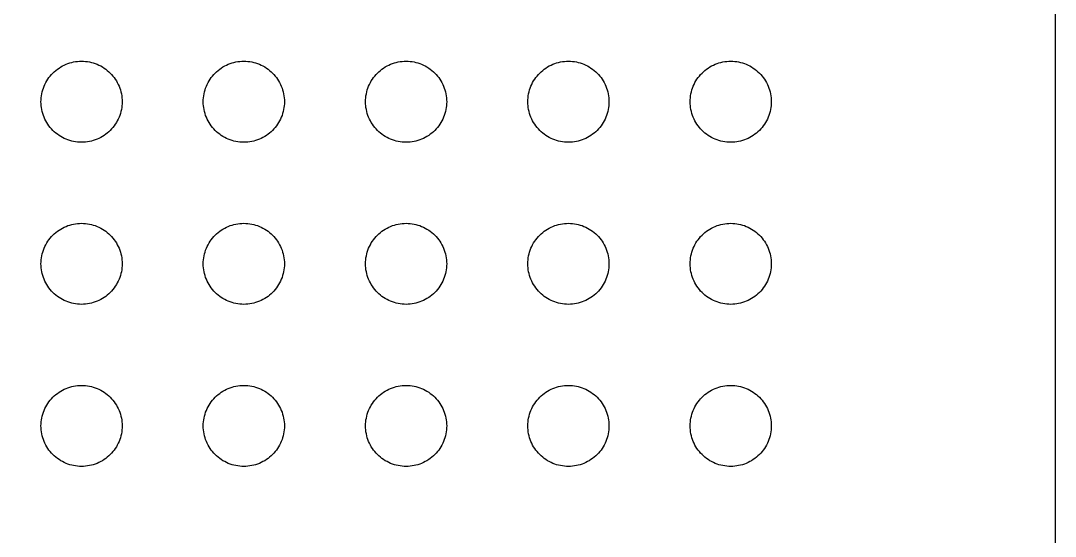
# Model space of a CAD drawing. Header units: millimetres. Extents: x 0 to 98, y 0 to 106.
# Drawn here: x 72.5 to 98, y 39.28 to 52 of the extents above; entities that cross this region are included whole.
import ezdxf

# ---------------------------------------------------------------- set-up
doc = ezdxf.new("R2010")
doc.units = ezdxf.units.MM
doc.layers.add('CUT', color=1, linetype='Continuous')
doc.layers.add('ENGRAVE', color=5, linetype='Continuous')

msp = doc.modelspace()

# ---------------------------------------------------------------- linework, layer by layer
at = {"layer": 'CUT'}
msp.add_lwpolyline([(98, 102), (98, 4), (97.9807, 3.6079), (97.9231, 3.2196), (97.8278, 2.8389), (97.6955, 2.4693), (97.5277, 2.1144), (97.3259, 1.7777), (97.092, 1.4624), (96.8284, 1.1716), (96.5376, 0.908), (96.2223, 0.6741), (95.8856, 0.4723), (95.5307, 0.3045), (95.1611, 0.1722), (94.7804, 0.0769), (94.3921, 0.0193), (94, 0), (94, 0), (4, 0)], dxfattribs=at)
at = {"layer": 'ENGRAVE'}
for points in [[(75, 50), (74.9988, 49.9509), (74.9952, 49.902), (74.9892, 49.8533), (74.9808, 49.8049), (74.97, 49.757), (74.9569, 49.7097), (74.9415, 49.6631), (74.9239, 49.6173), (74.904, 49.5724), (74.8819, 49.5286), (74.8577, 49.4859), (74.8315, 49.4444), (74.8032, 49.4043), (74.773, 49.3656), (74.741, 49.3284), (74.7071, 49.2929), (74.6716, 49.259), (74.6344, 49.227), (74.5957, 49.1968), (74.5556, 49.1685), (74.5141, 49.1423), (74.4714, 49.1181), (74.4276, 49.096), (74.3827, 49.0761), (74.3369, 49.0585), (74.2903, 49.0431), (74.243, 49.03), (74.1951, 49.0192), (74.1467, 49.0108), (74.098, 49.0048), (74.0491, 49.0012), (74, 49), (73.9509, 49.0012), (73.902, 49.0048), (73.8533, 49.0108), (73.8049, 49.0192), (73.757, 49.03), (73.7097, 49.0431), (73.6631, 49.0585), (73.6173, 49.0761), (73.5724, 49.096), (73.5286, 49.1181), (73.4859, 49.1423), (73.4444, 49.1685), (73.4043, 49.1968), (73.3656, 49.227), (73.3284, 49.259), (73.2929, 49.2929), (73.259, 49.3284), (73.227, 49.3656), (73.1968, 49.4043), (73.1685, 49.4444), (73.1423, 49.4859), (73.1181, 49.5286), (73.096, 49.5724), (73.0761, 49.6173), (73.0585, 49.6631), (73.0431, 49.7097), (73.03, 49.757), (73.0192, 49.8049), (73.0108, 49.8533), (73.0048, 49.902), (73.0012, 49.9509), (73, 50), (73.0012, 50.0491), (73.0048, 50.098), (73.0108, 50.1467), (73.0192, 50.1951), (73.03, 50.243), (73.0431, 50.2903), (73.0585, 50.3369), (73.0761, 50.3827), (73.096, 50.4276), (73.1181, 50.4714), (73.1423, 50.5141), (73.1685, 50.5556), (73.1968, 50.5957), (73.227, 50.6344), (73.259, 50.6716), (73.2929, 50.7071), (73.3284, 50.741), (73.3656, 50.773), (73.4043, 50.8032), (73.4444, 50.8315), (73.4859, 50.8577), (73.5286, 50.8819), (73.5724, 50.904), (73.6173, 50.9239), (73.6631, 50.9415), (73.7097, 50.9569), (73.757, 50.97), (73.8049, 50.9808), (73.8533, 50.9892), (73.902, 50.9952), (73.9509, 50.9988), (74, 51), (74.0491, 50.9988), (74.098, 50.9952), (74.1467, 50.9892), (74.1951, 50.9808), (74.243, 50.97), (74.2903, 50.9569), (74.3369, 50.9415), (74.3827, 50.9239), (74.4276, 50.904), (74.4714, 50.8819), (74.5141, 50.8577), (74.5556, 50.8315), (74.5957, 50.8032), (74.6344, 50.773), (74.6716, 50.741), (74.7071, 50.7071), (74.741, 50.6716), (74.773, 50.6344), (74.8032, 50.5957), (74.8315, 50.5556), (74.8577, 50.5141), (74.8819, 50.4714), (74.904, 50.4276), (74.9239, 50.3827), (74.9415, 50.3369), (74.9569, 50.2903), (74.97, 50.243), (74.9808, 50.1951), (74.9892, 50.1467), (74.9952, 50.098), (74.9988, 50.0491), (75, 50)], [(79, 50), (78.9988, 49.9509), (78.9952, 49.902), (78.9892, 49.8533), (78.9808, 49.8049), (78.97, 49.757), (78.9569, 49.7097), (78.9415, 49.6631), (78.9239, 49.6173), (78.904, 49.5724), (78.8819, 49.5286), (78.8577, 49.4859), (78.8315, 49.4444), (78.8032, 49.4043), (78.773, 49.3656), (78.741, 49.3284), (78.7071, 49.2929), (78.6716, 49.259), (78.6344, 49.227), (78.5957, 49.1968), (78.5556, 49.1685), (78.5141, 49.1423), (78.4714, 49.1181), (78.4276, 49.096), (78.3827, 49.0761), (78.3369, 49.0585), (78.2903, 49.0431), (78.243, 49.03), (78.1951, 49.0192), (78.1467, 49.0108), (78.098, 49.0048), (78.0491, 49.0012), (78, 49), (77.9509, 49.0012), (77.902, 49.0048), (77.8533, 49.0108), (77.8049, 49.0192), (77.757, 49.03), (77.7097, 49.0431), (77.6631, 49.0585), (77.6173, 49.0761), (77.5724, 49.096), (77.5286, 49.1181), (77.4859, 49.1423), (77.4444, 49.1685), (77.4043, 49.1968), (77.3656, 49.227), (77.3284, 49.259), (77.2929, 49.2929), (77.259, 49.3284), (77.227, 49.3656), (77.1968, 49.4043), (77.1685, 49.4444), (77.1423, 49.4859), (77.1181, 49.5286), (77.096, 49.5724), (77.0761, 49.6173), (77.0585, 49.6631), (77.0431, 49.7097), (77.03, 49.757), (77.0192, 49.8049), (77.0108, 49.8533), (77.0048, 49.902), (77.0012, 49.9509), (77, 50), (77.0012, 50.0491), (77.0048, 50.098), (77.0108, 50.1467), (77.0192, 50.1951), (77.03, 50.243), (77.0431, 50.2903), (77.0585, 50.3369), (77.0761, 50.3827), (77.096, 50.4276), (77.1181, 50.4714), (77.1423, 50.5141), (77.1685, 50.5556), (77.1968, 50.5957), (77.227, 50.6344), (77.259, 50.6716), (77.2929, 50.7071), (77.3284, 50.741), (77.3656, 50.773), (77.4043, 50.8032), (77.4444, 50.8315), (77.4859, 50.8577), (77.5286, 50.8819), (77.5724, 50.904), (77.6173, 50.9239), (77.6631, 50.9415), (77.7097, 50.9569), (77.757, 50.97), (77.8049, 50.9808), (77.8533, 50.9892), (77.902, 50.9952), (77.9509, 50.9988), (78, 51), (78.0491, 50.9988), (78.098, 50.9952), (78.1467, 50.9892), (78.1951, 50.9808), (78.243, 50.97), (78.2903, 50.9569), (78.3369, 50.9415), (78.3827, 50.9239), (78.4276, 50.904), (78.4714, 50.8819), (78.5141, 50.8577), (78.5556, 50.8315), (78.5957, 50.8032), (78.6344, 50.773), (78.6716, 50.741), (78.7071, 50.7071), (78.741, 50.6716), (78.773, 50.6344), (78.8032, 50.5957), (78.8315, 50.5556), (78.8577, 50.5141), (78.8819, 50.4714), (78.904, 50.4276), (78.9239, 50.3827), (78.9415, 50.3369), (78.9569, 50.2903), (78.97, 50.243), (78.9808, 50.1951), (78.9892, 50.1467), (78.9952, 50.098), (78.9988, 50.0491), (79, 50)], [(83, 50), (82.9988, 49.9509), (82.9952, 49.902), (82.9892, 49.8533), (82.9808, 49.8049), (82.97, 49.757), (82.9569, 49.7097), (82.9415, 49.6631), (82.9239, 49.6173), (82.904, 49.5724), (82.8819, 49.5286), (82.8577, 49.4859), (82.8315, 49.4444), (82.8032, 49.4043), (82.773, 49.3656), (82.741, 49.3284), (82.7071, 49.2929), (82.6716, 49.259), (82.6344, 49.227), (82.5957, 49.1968), (82.5556, 49.1685), (82.5141, 49.1423), (82.4714, 49.1181), (82.4276, 49.096), (82.3827, 49.0761), (82.3369, 49.0585), (82.2903, 49.0431), (82.243, 49.03), (82.1951, 49.0192), (82.1467, 49.0108), (82.098, 49.0048), (82.0491, 49.0012), (82, 49), (81.9509, 49.0012), (81.902, 49.0048), (81.8533, 49.0108), (81.8049, 49.0192), (81.757, 49.03), (81.7097, 49.0431), (81.6631, 49.0585), (81.6173, 49.0761), (81.5724, 49.096), (81.5286, 49.1181), (81.4859, 49.1423), (81.4444, 49.1685), (81.4043, 49.1968), (81.3656, 49.227), (81.3284, 49.259), (81.2929, 49.2929), (81.259, 49.3284), (81.227, 49.3656), (81.1968, 49.4043), (81.1685, 49.4444), (81.1423, 49.4859), (81.1181, 49.5286), (81.096, 49.5724), (81.0761, 49.6173), (81.0585, 49.6631), (81.0431, 49.7097), (81.03, 49.757), (81.0192, 49.8049), (81.0108, 49.8533), (81.0048, 49.902), (81.0012, 49.9509), (81, 50), (81.0012, 50.0491), (81.0048, 50.098), (81.0108, 50.1467), (81.0192, 50.1951), (81.03, 50.243), (81.0431, 50.2903), (81.0585, 50.3369), (81.0761, 50.3827), (81.096, 50.4276), (81.1181, 50.4714), (81.1423, 50.5141), (81.1685, 50.5556), (81.1968, 50.5957), (81.227, 50.6344), (81.259, 50.6716), (81.2929, 50.7071), (81.3284, 50.741), (81.3656, 50.773), (81.4043, 50.8032), (81.4444, 50.8315), (81.4859, 50.8577), (81.5286, 50.8819), (81.5724, 50.904), (81.6173, 50.9239), (81.6631, 50.9415), (81.7097, 50.9569), (81.757, 50.97), (81.8049, 50.9808), (81.8533, 50.9892), (81.902, 50.9952), (81.9509, 50.9988), (82, 51), (82.0491, 50.9988), (82.098, 50.9952), (82.1467, 50.9892), (82.1951, 50.9808), (82.243, 50.97), (82.2903, 50.9569), (82.3369, 50.9415), (82.3827, 50.9239), (82.4276, 50.904), (82.4714, 50.8819), (82.5141, 50.8577), (82.5556, 50.8315), (82.5957, 50.8032), (82.6344, 50.773), (82.6716, 50.741), (82.7071, 50.7071), (82.741, 50.6716), (82.773, 50.6344), (82.8032, 50.5957), (82.8315, 50.5556), (82.8577, 50.5141), (82.8819, 50.4714), (82.904, 50.4276), (82.9239, 50.3827), (82.9415, 50.3369), (82.9569, 50.2903), (82.97, 50.243), (82.9808, 50.1951), (82.9892, 50.1467), (82.9952, 50.098), (82.9988, 50.0491), (83, 50)], [(87, 50), (86.9988, 49.9509), (86.9952, 49.902), (86.9892, 49.8533), (86.9808, 49.8049), (86.97, 49.757), (86.9569, 49.7097), (86.9415, 49.6631), (86.9239, 49.6173), (86.904, 49.5724), (86.8819, 49.5286), (86.8577, 49.4859), (86.8315, 49.4444), (86.8032, 49.4043), (86.773, 49.3656), (86.741, 49.3284), (86.7071, 49.2929), (86.6716, 49.259), (86.6344, 49.227), (86.5957, 49.1968), (86.5556, 49.1685), (86.5141, 49.1423), (86.4714, 49.1181), (86.4276, 49.096), (86.3827, 49.0761), (86.3369, 49.0585), (86.2903, 49.0431), (86.243, 49.03), (86.1951, 49.0192), (86.1467, 49.0108), (86.098, 49.0048), (86.0491, 49.0012), (86, 49), (85.9509, 49.0012), (85.902, 49.0048), (85.8533, 49.0108), (85.8049, 49.0192), (85.757, 49.03), (85.7097, 49.0431), (85.6631, 49.0585), (85.6173, 49.0761), (85.5724, 49.096), (85.5286, 49.1181), (85.4859, 49.1423), (85.4444, 49.1685), (85.4043, 49.1968), (85.3656, 49.227), (85.3284, 49.259), (85.2929, 49.2929), (85.259, 49.3284), (85.227, 49.3656), (85.1968, 49.4043), (85.1685, 49.4444), (85.1423, 49.4859), (85.1181, 49.5286), (85.096, 49.5724), (85.0761, 49.6173), (85.0585, 49.6631), (85.0431, 49.7097), (85.03, 49.757), (85.0192, 49.8049), (85.0108, 49.8533), (85.0048, 49.902), (85.0012, 49.9509), (85, 50), (85.0012, 50.0491), (85.0048, 50.098), (85.0108, 50.1467), (85.0192, 50.1951), (85.03, 50.243), (85.0431, 50.2903), (85.0585, 50.3369), (85.0761, 50.3827), (85.096, 50.4276), (85.1181, 50.4714), (85.1423, 50.5141), (85.1685, 50.5556), (85.1968, 50.5957), (85.227, 50.6344), (85.259, 50.6716), (85.2929, 50.7071), (85.3284, 50.741), (85.3656, 50.773), (85.4043, 50.8032), (85.4444, 50.8315), (85.4859, 50.8577), (85.5286, 50.8819), (85.5724, 50.904), (85.6173, 50.9239), (85.6631, 50.9415), (85.7097, 50.9569), (85.757, 50.97), (85.8049, 50.9808), (85.8533, 50.9892), (85.902, 50.9952), (85.9509, 50.9988), (86, 51), (86.0491, 50.9988), (86.098, 50.9952), (86.1467, 50.9892), (86.1951, 50.9808), (86.243, 50.97), (86.2903, 50.9569), (86.3369, 50.9415), (86.3827, 50.9239), (86.4276, 50.904), (86.4714, 50.8819), (86.5141, 50.8577), (86.5556, 50.8315), (86.5957, 50.8032), (86.6344, 50.773), (86.6716, 50.741), (86.7071, 50.7071), (86.741, 50.6716), (86.773, 50.6344), (86.8032, 50.5957), (86.8315, 50.5556), (86.8577, 50.5141), (86.8819, 50.4714), (86.904, 50.4276), (86.9239, 50.3827), (86.9415, 50.3369), (86.9569, 50.2903), (86.97, 50.243), (86.9808, 50.1951), (86.9892, 50.1467), (86.9952, 50.098), (86.9988, 50.0491), (87, 50)], [(91, 50), (90.9988, 49.9509), (90.9952, 49.902), (90.9892, 49.8533), (90.9808, 49.8049), (90.97, 49.757), (90.9569, 49.7097), (90.9415, 49.6631), (90.9239, 49.6173), (90.904, 49.5724), (90.8819, 49.5286), (90.8577, 49.4859), (90.8315, 49.4444), (90.8032, 49.4043), (90.773, 49.3656), (90.741, 49.3284), (90.7071, 49.2929), (90.6716, 49.259), (90.6344, 49.227), (90.5957, 49.1968), (90.5556, 49.1685), (90.5141, 49.1423), (90.4714, 49.1181), (90.4276, 49.096), (90.3827, 49.0761), (90.3369, 49.0585), (90.2903, 49.0431), (90.243, 49.03), (90.1951, 49.0192), (90.1467, 49.0108), (90.098, 49.0048), (90.0491, 49.0012), (90, 49), (89.9509, 49.0012), (89.902, 49.0048), (89.8533, 49.0108), (89.8049, 49.0192), (89.757, 49.03), (89.7097, 49.0431), (89.6631, 49.0585), (89.6173, 49.0761), (89.5724, 49.096), (89.5286, 49.1181), (89.4859, 49.1423), (89.4444, 49.1685), (89.4043, 49.1968), (89.3656, 49.227), (89.3284, 49.259), (89.2929, 49.2929), (89.259, 49.3284), (89.227, 49.3656), (89.1968, 49.4043), (89.1685, 49.4444), (89.1423, 49.4859), (89.1181, 49.5286), (89.096, 49.5724), (89.0761, 49.6173), (89.0585, 49.6631), (89.0431, 49.7097), (89.03, 49.757), (89.0192, 49.8049), (89.0108, 49.8533), (89.0048, 49.902), (89.0012, 49.9509), (89, 50), (89.0012, 50.0491), (89.0048, 50.098), (89.0108, 50.1467), (89.0192, 50.1951), (89.03, 50.243), (89.0431, 50.2903), (89.0585, 50.3369), (89.0761, 50.3827), (89.096, 50.4276), (89.1181, 50.4714), (89.1423, 50.5141), (89.1685, 50.5556), (89.1968, 50.5957), (89.227, 50.6344), (89.259, 50.6716), (89.2929, 50.7071), (89.3284, 50.741), (89.3656, 50.773), (89.4043, 50.8032), (89.4444, 50.8315), (89.4859, 50.8577), (89.5286, 50.8819), (89.5724, 50.904), (89.6173, 50.9239), (89.6631, 50.9415), (89.7097, 50.9569), (89.757, 50.97), (89.8049, 50.9808), (89.8533, 50.9892), (89.902, 50.9952), (89.9509, 50.9988), (90, 51), (90.0491, 50.9988), (90.098, 50.9952), (90.1467, 50.9892), (90.1951, 50.9808), (90.243, 50.97), (90.2903, 50.9569), (90.3369, 50.9415), (90.3827, 50.9239), (90.4276, 50.904), (90.4714, 50.8819), (90.5141, 50.8577), (90.5556, 50.8315), (90.5957, 50.8032), (90.6344, 50.773), (90.6716, 50.741), (90.7071, 50.7071), (90.741, 50.6716), (90.773, 50.6344), (90.8032, 50.5957), (90.8315, 50.5556), (90.8577, 50.5141), (90.8819, 50.4714), (90.904, 50.4276), (90.9239, 50.3827), (90.9415, 50.3369), (90.9569, 50.2903), (90.97, 50.243), (90.9808, 50.1951), (90.9892, 50.1467), (90.9952, 50.098), (90.9988, 50.0491), (91, 50)], [(75, 46), (74.9988, 45.9509), (74.9952, 45.902), (74.9892, 45.8533), (74.9808, 45.8049), (74.97, 45.757), (74.9569, 45.7097), (74.9415, 45.6631), (74.9239, 45.6173), (74.904, 45.5724), (74.8819, 45.5286), (74.8577, 45.4859), (74.8315, 45.4444), (74.8032, 45.4043), (74.773, 45.3656), (74.741, 45.3284), (74.7071, 45.2929), (74.6716, 45.259), (74.6344, 45.227), (74.5957, 45.1968), (74.5556, 45.1685), (74.5141, 45.1423), (74.4714, 45.1181), (74.4276, 45.096), (74.3827, 45.0761), (74.3369, 45.0585), (74.2903, 45.0431), (74.243, 45.03), (74.1951, 45.0192), (74.1467, 45.0108), (74.098, 45.0048), (74.0491, 45.0012), (74, 45), (73.9509, 45.0012), (73.902, 45.0048), (73.8533, 45.0108), (73.8049, 45.0192), (73.757, 45.03), (73.7097, 45.0431), (73.6631, 45.0585), (73.6173, 45.0761), (73.5724, 45.096), (73.5286, 45.1181), (73.4859, 45.1423), (73.4444, 45.1685), (73.4043, 45.1968), (73.3656, 45.227), (73.3284, 45.259), (73.2929, 45.2929), (73.259, 45.3284), (73.227, 45.3656), (73.1968, 45.4043), (73.1685, 45.4444), (73.1423, 45.4859), (73.1181, 45.5286), (73.096, 45.5724), (73.0761, 45.6173), (73.0585, 45.6631), (73.0431, 45.7097), (73.03, 45.757), (73.0192, 45.8049), (73.0108, 45.8533), (73.0048, 45.902), (73.0012, 45.9509), (73, 46), (73.0012, 46.0491), (73.0048, 46.098), (73.0108, 46.1467), (73.0192, 46.1951), (73.03, 46.243), (73.0431, 46.2903), (73.0585, 46.3369), (73.0761, 46.3827), (73.096, 46.4276), (73.1181, 46.4714), (73.1423, 46.5141), (73.1685, 46.5556), (73.1968, 46.5957), (73.227, 46.6344), (73.259, 46.6716), (73.2929, 46.7071), (73.3284, 46.741), (73.3656, 46.773), (73.4043, 46.8032), (73.4444, 46.8315), (73.4859, 46.8577), (73.5286, 46.8819), (73.5724, 46.904), (73.6173, 46.9239), (73.6631, 46.9415), (73.7097, 46.9569), (73.757, 46.97), (73.8049, 46.9808), (73.8533, 46.9892), (73.902, 46.9952), (73.9509, 46.9988), (74, 47), (74.0491, 46.9988), (74.098, 46.9952), (74.1467, 46.9892), (74.1951, 46.9808), (74.243, 46.97), (74.2903, 46.9569), (74.3369, 46.9415), (74.3827, 46.9239), (74.4276, 46.904), (74.4714, 46.8819), (74.5141, 46.8577), (74.5556, 46.8315), (74.5957, 46.8032), (74.6344, 46.773), (74.6716, 46.741), (74.7071, 46.7071), (74.741, 46.6716), (74.773, 46.6344), (74.8032, 46.5957), (74.8315, 46.5556), (74.8577, 46.5141), (74.8819, 46.4714), (74.904, 46.4276), (74.9239, 46.3827), (74.9415, 46.3369), (74.9569, 46.2903), (74.97, 46.243), (74.9808, 46.1951), (74.9892, 46.1467), (74.9952, 46.098), (74.9988, 46.0491), (75, 46)], [(79, 46), (78.9988, 45.9509), (78.9952, 45.902), (78.9892, 45.8533), (78.9808, 45.8049), (78.97, 45.757), (78.9569, 45.7097), (78.9415, 45.6631), (78.9239, 45.6173), (78.904, 45.5724), (78.8819, 45.5286), (78.8577, 45.4859), (78.8315, 45.4444), (78.8032, 45.4043), (78.773, 45.3656), (78.741, 45.3284), (78.7071, 45.2929), (78.6716, 45.259), (78.6344, 45.227), (78.5957, 45.1968), (78.5556, 45.1685), (78.5141, 45.1423), (78.4714, 45.1181), (78.4276, 45.096), (78.3827, 45.0761), (78.3369, 45.0585), (78.2903, 45.0431), (78.243, 45.03), (78.1951, 45.0192), (78.1467, 45.0108), (78.098, 45.0048), (78.0491, 45.0012), (78, 45), (77.9509, 45.0012), (77.902, 45.0048), (77.8533, 45.0108), (77.8049, 45.0192), (77.757, 45.03), (77.7097, 45.0431), (77.6631, 45.0585), (77.6173, 45.0761), (77.5724, 45.096), (77.5286, 45.1181), (77.4859, 45.1423), (77.4444, 45.1685), (77.4043, 45.1968), (77.3656, 45.227), (77.3284, 45.259), (77.2929, 45.2929), (77.259, 45.3284), (77.227, 45.3656), (77.1968, 45.4043), (77.1685, 45.4444), (77.1423, 45.4859), (77.1181, 45.5286), (77.096, 45.5724), (77.0761, 45.6173), (77.0585, 45.6631), (77.0431, 45.7097), (77.03, 45.757), (77.0192, 45.8049), (77.0108, 45.8533), (77.0048, 45.902), (77.0012, 45.9509), (77, 46), (77.0012, 46.0491), (77.0048, 46.098), (77.0108, 46.1467), (77.0192, 46.1951), (77.03, 46.243), (77.0431, 46.2903), (77.0585, 46.3369), (77.0761, 46.3827), (77.096, 46.4276), (77.1181, 46.4714), (77.1423, 46.5141), (77.1685, 46.5556), (77.1968, 46.5957), (77.227, 46.6344), (77.259, 46.6716), (77.2929, 46.7071), (77.3284, 46.741), (77.3656, 46.773), (77.4043, 46.8032), (77.4444, 46.8315), (77.4859, 46.8577), (77.5286, 46.8819), (77.5724, 46.904), (77.6173, 46.9239), (77.6631, 46.9415), (77.7097, 46.9569), (77.757, 46.97), (77.8049, 46.9808), (77.8533, 46.9892), (77.902, 46.9952), (77.9509, 46.9988), (78, 47), (78.0491, 46.9988), (78.098, 46.9952), (78.1467, 46.9892), (78.1951, 46.9808), (78.243, 46.97), (78.2903, 46.9569), (78.3369, 46.9415), (78.3827, 46.9239), (78.4276, 46.904), (78.4714, 46.8819), (78.5141, 46.8577), (78.5556, 46.8315), (78.5957, 46.8032), (78.6344, 46.773), (78.6716, 46.741), (78.7071, 46.7071), (78.741, 46.6716), (78.773, 46.6344), (78.8032, 46.5957), (78.8315, 46.5556), (78.8577, 46.5141), (78.8819, 46.4714), (78.904, 46.4276), (78.9239, 46.3827), (78.9415, 46.3369), (78.9569, 46.2903), (78.97, 46.243), (78.9808, 46.1951), (78.9892, 46.1467), (78.9952, 46.098), (78.9988, 46.0491), (79, 46)], [(83, 46), (82.9988, 45.9509), (82.9952, 45.902), (82.9892, 45.8533), (82.9808, 45.8049), (82.97, 45.757), (82.9569, 45.7097), (82.9415, 45.6631), (82.9239, 45.6173), (82.904, 45.5724), (82.8819, 45.5286), (82.8577, 45.4859), (82.8315, 45.4444), (82.8032, 45.4043), (82.773, 45.3656), (82.741, 45.3284), (82.7071, 45.2929), (82.6716, 45.259), (82.6344, 45.227), (82.5957, 45.1968), (82.5556, 45.1685), (82.5141, 45.1423), (82.4714, 45.1181), (82.4276, 45.096), (82.3827, 45.0761), (82.3369, 45.0585), (82.2903, 45.0431), (82.243, 45.03), (82.1951, 45.0192), (82.1467, 45.0108), (82.098, 45.0048), (82.0491, 45.0012), (82, 45), (81.9509, 45.0012), (81.902, 45.0048), (81.8533, 45.0108), (81.8049, 45.0192), (81.757, 45.03), (81.7097, 45.0431), (81.6631, 45.0585), (81.6173, 45.0761), (81.5724, 45.096), (81.5286, 45.1181), (81.4859, 45.1423), (81.4444, 45.1685), (81.4043, 45.1968), (81.3656, 45.227), (81.3284, 45.259), (81.2929, 45.2929), (81.259, 45.3284), (81.227, 45.3656), (81.1968, 45.4043), (81.1685, 45.4444), (81.1423, 45.4859), (81.1181, 45.5286), (81.096, 45.5724), (81.0761, 45.6173), (81.0585, 45.6631), (81.0431, 45.7097), (81.03, 45.757), (81.0192, 45.8049), (81.0108, 45.8533), (81.0048, 45.902), (81.0012, 45.9509), (81, 46), (81.0012, 46.0491), (81.0048, 46.098), (81.0108, 46.1467), (81.0192, 46.1951), (81.03, 46.243), (81.0431, 46.2903), (81.0585, 46.3369), (81.0761, 46.3827), (81.096, 46.4276), (81.1181, 46.4714), (81.1423, 46.5141), (81.1685, 46.5556), (81.1968, 46.5957), (81.227, 46.6344), (81.259, 46.6716), (81.2929, 46.7071), (81.3284, 46.741), (81.3656, 46.773), (81.4043, 46.8032), (81.4444, 46.8315), (81.4859, 46.8577), (81.5286, 46.8819), (81.5724, 46.904), (81.6173, 46.9239), (81.6631, 46.9415), (81.7097, 46.9569), (81.757, 46.97), (81.8049, 46.9808), (81.8533, 46.9892), (81.902, 46.9952), (81.9509, 46.9988), (82, 47), (82.0491, 46.9988), (82.098, 46.9952), (82.1467, 46.9892), (82.1951, 46.9808), (82.243, 46.97), (82.2903, 46.9569), (82.3369, 46.9415), (82.3827, 46.9239), (82.4276, 46.904), (82.4714, 46.8819), (82.5141, 46.8577), (82.5556, 46.8315), (82.5957, 46.8032), (82.6344, 46.773), (82.6716, 46.741), (82.7071, 46.7071), (82.741, 46.6716), (82.773, 46.6344), (82.8032, 46.5957), (82.8315, 46.5556), (82.8577, 46.5141), (82.8819, 46.4714), (82.904, 46.4276), (82.9239, 46.3827), (82.9415, 46.3369), (82.9569, 46.2903), (82.97, 46.243), (82.9808, 46.1951), (82.9892, 46.1467), (82.9952, 46.098), (82.9988, 46.0491), (83, 46)], [(87, 46), (86.9988, 45.9509), (86.9952, 45.902), (86.9892, 45.8533), (86.9808, 45.8049), (86.97, 45.757), (86.9569, 45.7097), (86.9415, 45.6631), (86.9239, 45.6173), (86.904, 45.5724), (86.8819, 45.5286), (86.8577, 45.4859), (86.8315, 45.4444), (86.8032, 45.4043), (86.773, 45.3656), (86.741, 45.3284), (86.7071, 45.2929), (86.6716, 45.259), (86.6344, 45.227), (86.5957, 45.1968), (86.5556, 45.1685), (86.5141, 45.1423), (86.4714, 45.1181), (86.4276, 45.096), (86.3827, 45.0761), (86.3369, 45.0585), (86.2903, 45.0431), (86.243, 45.03), (86.1951, 45.0192), (86.1467, 45.0108), (86.098, 45.0048), (86.0491, 45.0012), (86, 45), (85.9509, 45.0012), (85.902, 45.0048), (85.8533, 45.0108), (85.8049, 45.0192), (85.757, 45.03), (85.7097, 45.0431), (85.6631, 45.0585), (85.6173, 45.0761), (85.5724, 45.096), (85.5286, 45.1181), (85.4859, 45.1423), (85.4444, 45.1685), (85.4043, 45.1968), (85.3656, 45.227), (85.3284, 45.259), (85.2929, 45.2929), (85.259, 45.3284), (85.227, 45.3656), (85.1968, 45.4043), (85.1685, 45.4444), (85.1423, 45.4859), (85.1181, 45.5286), (85.096, 45.5724), (85.0761, 45.6173), (85.0585, 45.6631), (85.0431, 45.7097), (85.03, 45.757), (85.0192, 45.8049), (85.0108, 45.8533), (85.0048, 45.902), (85.0012, 45.9509), (85, 46), (85.0012, 46.0491), (85.0048, 46.098), (85.0108, 46.1467), (85.0192, 46.1951), (85.03, 46.243), (85.0431, 46.2903), (85.0585, 46.3369), (85.0761, 46.3827), (85.096, 46.4276), (85.1181, 46.4714), (85.1423, 46.5141), (85.1685, 46.5556), (85.1968, 46.5957), (85.227, 46.6344), (85.259, 46.6716), (85.2929, 46.7071), (85.3284, 46.741), (85.3656, 46.773), (85.4043, 46.8032), (85.4444, 46.8315), (85.4859, 46.8577), (85.5286, 46.8819), (85.5724, 46.904), (85.6173, 46.9239), (85.6631, 46.9415), (85.7097, 46.9569), (85.757, 46.97), (85.8049, 46.9808), (85.8533, 46.9892), (85.902, 46.9952), (85.9509, 46.9988), (86, 47), (86.0491, 46.9988), (86.098, 46.9952), (86.1467, 46.9892), (86.1951, 46.9808), (86.243, 46.97), (86.2903, 46.9569), (86.3369, 46.9415), (86.3827, 46.9239), (86.4276, 46.904), (86.4714, 46.8819), (86.5141, 46.8577), (86.5556, 46.8315), (86.5957, 46.8032), (86.6344, 46.773), (86.6716, 46.741), (86.7071, 46.7071), (86.741, 46.6716), (86.773, 46.6344), (86.8032, 46.5957), (86.8315, 46.5556), (86.8577, 46.5141), (86.8819, 46.4714), (86.904, 46.4276), (86.9239, 46.3827), (86.9415, 46.3369), (86.9569, 46.2903), (86.97, 46.243), (86.9808, 46.1951), (86.9892, 46.1467), (86.9952, 46.098), (86.9988, 46.0491), (87, 46)], [(91, 46), (90.9988, 45.9509), (90.9952, 45.902), (90.9892, 45.8533), (90.9808, 45.8049), (90.97, 45.757), (90.9569, 45.7097), (90.9415, 45.6631), (90.9239, 45.6173), (90.904, 45.5724), (90.8819, 45.5286), (90.8577, 45.4859), (90.8315, 45.4444), (90.8032, 45.4043), (90.773, 45.3656), (90.741, 45.3284), (90.7071, 45.2929), (90.6716, 45.259), (90.6344, 45.227), (90.5957, 45.1968), (90.5556, 45.1685), (90.5141, 45.1423), (90.4714, 45.1181), (90.4276, 45.096), (90.3827, 45.0761), (90.3369, 45.0585), (90.2903, 45.0431), (90.243, 45.03), (90.1951, 45.0192), (90.1467, 45.0108), (90.098, 45.0048), (90.0491, 45.0012), (90, 45), (89.9509, 45.0012), (89.902, 45.0048), (89.8533, 45.0108), (89.8049, 45.0192), (89.757, 45.03), (89.7097, 45.0431), (89.6631, 45.0585), (89.6173, 45.0761), (89.5724, 45.096), (89.5286, 45.1181), (89.4859, 45.1423), (89.4444, 45.1685), (89.4043, 45.1968), (89.3656, 45.227), (89.3284, 45.259), (89.2929, 45.2929), (89.259, 45.3284), (89.227, 45.3656), (89.1968, 45.4043), (89.1685, 45.4444), (89.1423, 45.4859), (89.1181, 45.5286), (89.096, 45.5724), (89.0761, 45.6173), (89.0585, 45.6631), (89.0431, 45.7097), (89.03, 45.757), (89.0192, 45.8049), (89.0108, 45.8533), (89.0048, 45.902), (89.0012, 45.9509), (89, 46), (89.0012, 46.0491), (89.0048, 46.098), (89.0108, 46.1467), (89.0192, 46.1951), (89.03, 46.243), (89.0431, 46.2903), (89.0585, 46.3369), (89.0761, 46.3827), (89.096, 46.4276), (89.1181, 46.4714), (89.1423, 46.5141), (89.1685, 46.5556), (89.1968, 46.5957), (89.227, 46.6344), (89.259, 46.6716), (89.2929, 46.7071), (89.3284, 46.741), (89.3656, 46.773), (89.4043, 46.8032), (89.4444, 46.8315), (89.4859, 46.8577), (89.5286, 46.8819), (89.5724, 46.904), (89.6173, 46.9239), (89.6631, 46.9415), (89.7097, 46.9569), (89.757, 46.97), (89.8049, 46.9808), (89.8533, 46.9892), (89.902, 46.9952), (89.9509, 46.9988), (90, 47), (90.0491, 46.9988), (90.098, 46.9952), (90.1467, 46.9892), (90.1951, 46.9808), (90.243, 46.97), (90.2903, 46.9569), (90.3369, 46.9415), (90.3827, 46.9239), (90.4276, 46.904), (90.4714, 46.8819), (90.5141, 46.8577), (90.5556, 46.8315), (90.5957, 46.8032), (90.6344, 46.773), (90.6716, 46.741), (90.7071, 46.7071), (90.741, 46.6716), (90.773, 46.6344), (90.8032, 46.5957), (90.8315, 46.5556), (90.8577, 46.5141), (90.8819, 46.4714), (90.904, 46.4276), (90.9239, 46.3827), (90.9415, 46.3369), (90.9569, 46.2903), (90.97, 46.243), (90.9808, 46.1951), (90.9892, 46.1467), (90.9952, 46.098), (90.9988, 46.0491), (91, 46)], [(75, 42), (74.9988, 41.9509), (74.9952, 41.902), (74.9892, 41.8533), (74.9808, 41.8049), (74.97, 41.757), (74.9569, 41.7097), (74.9415, 41.6631), (74.9239, 41.6173), (74.904, 41.5724), (74.8819, 41.5286), (74.8577, 41.4859), (74.8315, 41.4444), (74.8032, 41.4043), (74.773, 41.3656), (74.741, 41.3284), (74.7071, 41.2929), (74.6716, 41.259), (74.6344, 41.227), (74.5957, 41.1968), (74.5556, 41.1685), (74.5141, 41.1423), (74.4714, 41.1181), (74.4276, 41.096), (74.3827, 41.0761), (74.3369, 41.0585), (74.2903, 41.0431), (74.243, 41.03), (74.1951, 41.0192), (74.1467, 41.0108), (74.098, 41.0048), (74.0491, 41.0012), (74, 41), (73.9509, 41.0012), (73.902, 41.0048), (73.8533, 41.0108), (73.8049, 41.0192), (73.757, 41.03), (73.7097, 41.0431), (73.6631, 41.0585), (73.6173, 41.0761), (73.5724, 41.096), (73.5286, 41.1181), (73.4859, 41.1423), (73.4444, 41.1685), (73.4043, 41.1968), (73.3656, 41.227), (73.3284, 41.259), (73.2929, 41.2929), (73.259, 41.3284), (73.227, 41.3656), (73.1968, 41.4043), (73.1685, 41.4444), (73.1423, 41.4859), (73.1181, 41.5286), (73.096, 41.5724), (73.0761, 41.6173), (73.0585, 41.6631), (73.0431, 41.7097), (73.03, 41.757), (73.0192, 41.8049), (73.0108, 41.8533), (73.0048, 41.902), (73.0012, 41.9509), (73, 42), (73.0012, 42.0491), (73.0048, 42.098), (73.0108, 42.1467), (73.0192, 42.1951), (73.03, 42.243), (73.0431, 42.2903), (73.0585, 42.3369), (73.0761, 42.3827), (73.096, 42.4276), (73.1181, 42.4714), (73.1423, 42.5141), (73.1685, 42.5556), (73.1968, 42.5957), (73.227, 42.6344), (73.259, 42.6716), (73.2929, 42.7071), (73.3284, 42.741), (73.3656, 42.773), (73.4043, 42.8032), (73.4444, 42.8315), (73.4859, 42.8577), (73.5286, 42.8819), (73.5724, 42.904), (73.6173, 42.9239), (73.6631, 42.9415), (73.7097, 42.9569), (73.757, 42.97), (73.8049, 42.9808), (73.8533, 42.9892), (73.902, 42.9952), (73.9509, 42.9988), (74, 43), (74.0491, 42.9988), (74.098, 42.9952), (74.1467, 42.9892), (74.1951, 42.9808), (74.243, 42.97), (74.2903, 42.9569), (74.3369, 42.9415), (74.3827, 42.9239), (74.4276, 42.904), (74.4714, 42.8819), (74.5141, 42.8577), (74.5556, 42.8315), (74.5957, 42.8032), (74.6344, 42.773), (74.6716, 42.741), (74.7071, 42.7071), (74.741, 42.6716), (74.773, 42.6344), (74.8032, 42.5957), (74.8315, 42.5556), (74.8577, 42.5141), (74.8819, 42.4714), (74.904, 42.4276), (74.9239, 42.3827), (74.9415, 42.3369), (74.9569, 42.2903), (74.97, 42.243), (74.9808, 42.1951), (74.9892, 42.1467), (74.9952, 42.098), (74.9988, 42.0491), (75, 42)], [(79, 42), (78.9988, 41.9509), (78.9952, 41.902), (78.9892, 41.8533), (78.9808, 41.8049), (78.97, 41.757), (78.9569, 41.7097), (78.9415, 41.6631), (78.9239, 41.6173), (78.904, 41.5724), (78.8819, 41.5286), (78.8577, 41.4859), (78.8315, 41.4444), (78.8032, 41.4043), (78.773, 41.3656), (78.741, 41.3284), (78.7071, 41.2929), (78.6716, 41.259), (78.6344, 41.227), (78.5957, 41.1968), (78.5556, 41.1685), (78.5141, 41.1423), (78.4714, 41.1181), (78.4276, 41.096), (78.3827, 41.0761), (78.3369, 41.0585), (78.2903, 41.0431), (78.243, 41.03), (78.1951, 41.0192), (78.1467, 41.0108), (78.098, 41.0048), (78.0491, 41.0012), (78, 41), (77.9509, 41.0012), (77.902, 41.0048), (77.8533, 41.0108), (77.8049, 41.0192), (77.757, 41.03), (77.7097, 41.0431), (77.6631, 41.0585), (77.6173, 41.0761), (77.5724, 41.096), (77.5286, 41.1181), (77.4859, 41.1423), (77.4444, 41.1685), (77.4043, 41.1968), (77.3656, 41.227), (77.3284, 41.259), (77.2929, 41.2929), (77.259, 41.3284), (77.227, 41.3656), (77.1968, 41.4043), (77.1685, 41.4444), (77.1423, 41.4859), (77.1181, 41.5286), (77.096, 41.5724), (77.0761, 41.6173), (77.0585, 41.6631), (77.0431, 41.7097), (77.03, 41.757), (77.0192, 41.8049), (77.0108, 41.8533), (77.0048, 41.902), (77.0012, 41.9509), (77, 42), (77.0012, 42.0491), (77.0048, 42.098), (77.0108, 42.1467), (77.0192, 42.1951), (77.03, 42.243), (77.0431, 42.2903), (77.0585, 42.3369), (77.0761, 42.3827), (77.096, 42.4276), (77.1181, 42.4714), (77.1423, 42.5141), (77.1685, 42.5556), (77.1968, 42.5957), (77.227, 42.6344), (77.259, 42.6716), (77.2929, 42.7071), (77.3284, 42.741), (77.3656, 42.773), (77.4043, 42.8032), (77.4444, 42.8315), (77.4859, 42.8577), (77.5286, 42.8819), (77.5724, 42.904), (77.6173, 42.9239), (77.6631, 42.9415), (77.7097, 42.9569), (77.757, 42.97), (77.8049, 42.9808), (77.8533, 42.9892), (77.902, 42.9952), (77.9509, 42.9988), (78, 43), (78.0491, 42.9988), (78.098, 42.9952), (78.1467, 42.9892), (78.1951, 42.9808), (78.243, 42.97), (78.2903, 42.9569), (78.3369, 42.9415), (78.3827, 42.9239), (78.4276, 42.904), (78.4714, 42.8819), (78.5141, 42.8577), (78.5556, 42.8315), (78.5957, 42.8032), (78.6344, 42.773), (78.6716, 42.741), (78.7071, 42.7071), (78.741, 42.6716), (78.773, 42.6344), (78.8032, 42.5957), (78.8315, 42.5556), (78.8577, 42.5141), (78.8819, 42.4714), (78.904, 42.4276), (78.9239, 42.3827), (78.9415, 42.3369), (78.9569, 42.2903), (78.97, 42.243), (78.9808, 42.1951), (78.9892, 42.1467), (78.9952, 42.098), (78.9988, 42.0491), (79, 42)], [(83, 42), (82.9988, 41.9509), (82.9952, 41.902), (82.9892, 41.8533), (82.9808, 41.8049), (82.97, 41.757), (82.9569, 41.7097), (82.9415, 41.6631), (82.9239, 41.6173), (82.904, 41.5724), (82.8819, 41.5286), (82.8577, 41.4859), (82.8315, 41.4444), (82.8032, 41.4043), (82.773, 41.3656), (82.741, 41.3284), (82.7071, 41.2929), (82.6716, 41.259), (82.6344, 41.227), (82.5957, 41.1968), (82.5556, 41.1685), (82.5141, 41.1423), (82.4714, 41.1181), (82.4276, 41.096), (82.3827, 41.0761), (82.3369, 41.0585), (82.2903, 41.0431), (82.243, 41.03), (82.1951, 41.0192), (82.1467, 41.0108), (82.098, 41.0048), (82.0491, 41.0012), (82, 41), (81.9509, 41.0012), (81.902, 41.0048), (81.8533, 41.0108), (81.8049, 41.0192), (81.757, 41.03), (81.7097, 41.0431), (81.6631, 41.0585), (81.6173, 41.0761), (81.5724, 41.096), (81.5286, 41.1181), (81.4859, 41.1423), (81.4444, 41.1685), (81.4043, 41.1968), (81.3656, 41.227), (81.3284, 41.259), (81.2929, 41.2929), (81.259, 41.3284), (81.227, 41.3656), (81.1968, 41.4043), (81.1685, 41.4444), (81.1423, 41.4859), (81.1181, 41.5286), (81.096, 41.5724), (81.0761, 41.6173), (81.0585, 41.6631), (81.0431, 41.7097), (81.03, 41.757), (81.0192, 41.8049), (81.0108, 41.8533), (81.0048, 41.902), (81.0012, 41.9509), (81, 42), (81.0012, 42.0491), (81.0048, 42.098), (81.0108, 42.1467), (81.0192, 42.1951), (81.03, 42.243), (81.0431, 42.2903), (81.0585, 42.3369), (81.0761, 42.3827), (81.096, 42.4276), (81.1181, 42.4714), (81.1423, 42.5141), (81.1685, 42.5556), (81.1968, 42.5957), (81.227, 42.6344), (81.259, 42.6716), (81.2929, 42.7071), (81.3284, 42.741), (81.3656, 42.773), (81.4043, 42.8032), (81.4444, 42.8315), (81.4859, 42.8577), (81.5286, 42.8819), (81.5724, 42.904), (81.6173, 42.9239), (81.6631, 42.9415), (81.7097, 42.9569), (81.757, 42.97), (81.8049, 42.9808), (81.8533, 42.9892), (81.902, 42.9952), (81.9509, 42.9988), (82, 43), (82.0491, 42.9988), (82.098, 42.9952), (82.1467, 42.9892), (82.1951, 42.9808), (82.243, 42.97), (82.2903, 42.9569), (82.3369, 42.9415), (82.3827, 42.9239), (82.4276, 42.904), (82.4714, 42.8819), (82.5141, 42.8577), (82.5556, 42.8315), (82.5957, 42.8032), (82.6344, 42.773), (82.6716, 42.741), (82.7071, 42.7071), (82.741, 42.6716), (82.773, 42.6344), (82.8032, 42.5957), (82.8315, 42.5556), (82.8577, 42.5141), (82.8819, 42.4714), (82.904, 42.4276), (82.9239, 42.3827), (82.9415, 42.3369), (82.9569, 42.2903), (82.97, 42.243), (82.9808, 42.1951), (82.9892, 42.1467), (82.9952, 42.098), (82.9988, 42.0491), (83, 42)], [(87, 42), (86.9988, 41.9509), (86.9952, 41.902), (86.9892, 41.8533), (86.9808, 41.8049), (86.97, 41.757), (86.9569, 41.7097), (86.9415, 41.6631), (86.9239, 41.6173), (86.904, 41.5724), (86.8819, 41.5286), (86.8577, 41.4859), (86.8315, 41.4444), (86.8032, 41.4043), (86.773, 41.3656), (86.741, 41.3284), (86.7071, 41.2929), (86.6716, 41.259), (86.6344, 41.227), (86.5957, 41.1968), (86.5556, 41.1685), (86.5141, 41.1423), (86.4714, 41.1181), (86.4276, 41.096), (86.3827, 41.0761), (86.3369, 41.0585), (86.2903, 41.0431), (86.243, 41.03), (86.1951, 41.0192), (86.1467, 41.0108), (86.098, 41.0048), (86.0491, 41.0012), (86, 41), (85.9509, 41.0012), (85.902, 41.0048), (85.8533, 41.0108), (85.8049, 41.0192), (85.757, 41.03), (85.7097, 41.0431), (85.6631, 41.0585), (85.6173, 41.0761), (85.5724, 41.096), (85.5286, 41.1181), (85.4859, 41.1423), (85.4444, 41.1685), (85.4043, 41.1968), (85.3656, 41.227), (85.3284, 41.259), (85.2929, 41.2929), (85.259, 41.3284), (85.227, 41.3656), (85.1968, 41.4043), (85.1685, 41.4444), (85.1423, 41.4859), (85.1181, 41.5286), (85.096, 41.5724), (85.0761, 41.6173), (85.0585, 41.6631), (85.0431, 41.7097), (85.03, 41.757), (85.0192, 41.8049), (85.0108, 41.8533), (85.0048, 41.902), (85.0012, 41.9509), (85, 42), (85.0012, 42.0491), (85.0048, 42.098), (85.0108, 42.1467), (85.0192, 42.1951), (85.03, 42.243), (85.0431, 42.2903), (85.0585, 42.3369), (85.0761, 42.3827), (85.096, 42.4276), (85.1181, 42.4714), (85.1423, 42.5141), (85.1685, 42.5556), (85.1968, 42.5957), (85.227, 42.6344), (85.259, 42.6716), (85.2929, 42.7071), (85.3284, 42.741), (85.3656, 42.773), (85.4043, 42.8032), (85.4444, 42.8315), (85.4859, 42.8577), (85.5286, 42.8819), (85.5724, 42.904), (85.6173, 42.9239), (85.6631, 42.9415), (85.7097, 42.9569), (85.757, 42.97), (85.8049, 42.9808), (85.8533, 42.9892), (85.902, 42.9952), (85.9509, 42.9988), (86, 43), (86.0491, 42.9988), (86.098, 42.9952), (86.1467, 42.9892), (86.1951, 42.9808), (86.243, 42.97), (86.2903, 42.9569), (86.3369, 42.9415), (86.3827, 42.9239), (86.4276, 42.904), (86.4714, 42.8819), (86.5141, 42.8577), (86.5556, 42.8315), (86.5957, 42.8032), (86.6344, 42.773), (86.6716, 42.741), (86.7071, 42.7071), (86.741, 42.6716), (86.773, 42.6344), (86.8032, 42.5957), (86.8315, 42.5556), (86.8577, 42.5141), (86.8819, 42.4714), (86.904, 42.4276), (86.9239, 42.3827), (86.9415, 42.3369), (86.9569, 42.2903), (86.97, 42.243), (86.9808, 42.1951), (86.9892, 42.1467), (86.9952, 42.098), (86.9988, 42.0491), (87, 42)], [(91, 42), (90.9988, 41.9509), (90.9952, 41.902), (90.9892, 41.8533), (90.9808, 41.8049), (90.97, 41.757), (90.9569, 41.7097), (90.9415, 41.6631), (90.9239, 41.6173), (90.904, 41.5724), (90.8819, 41.5286), (90.8577, 41.4859), (90.8315, 41.4444), (90.8032, 41.4043), (90.773, 41.3656), (90.741, 41.3284), (90.7071, 41.2929), (90.6716, 41.259), (90.6344, 41.227), (90.5957, 41.1968), (90.5556, 41.1685), (90.5141, 41.1423), (90.4714, 41.1181), (90.4276, 41.096), (90.3827, 41.0761), (90.3369, 41.0585), (90.2903, 41.0431), (90.243, 41.03), (90.1951, 41.0192), (90.1467, 41.0108), (90.098, 41.0048), (90.0491, 41.0012), (90, 41), (89.9509, 41.0012), (89.902, 41.0048), (89.8533, 41.0108), (89.8049, 41.0192), (89.757, 41.03), (89.7097, 41.0431), (89.6631, 41.0585), (89.6173, 41.0761), (89.5724, 41.096), (89.5286, 41.1181), (89.4859, 41.1423), (89.4444, 41.1685), (89.4043, 41.1968), (89.3656, 41.227), (89.3284, 41.259), (89.2929, 41.2929), (89.259, 41.3284), (89.227, 41.3656), (89.1968, 41.4043), (89.1685, 41.4444), (89.1423, 41.4859), (89.1181, 41.5286), (89.096, 41.5724), (89.0761, 41.6173), (89.0585, 41.6631), (89.0431, 41.7097), (89.03, 41.757), (89.0192, 41.8049), (89.0108, 41.8533), (89.0048, 41.902), (89.0012, 41.9509), (89, 42), (89.0012, 42.0491), (89.0048, 42.098), (89.0108, 42.1467), (89.0192, 42.1951), (89.03, 42.243), (89.0431, 42.2903), (89.0585, 42.3369), (89.0761, 42.3827), (89.096, 42.4276), (89.1181, 42.4714), (89.1423, 42.5141), (89.1685, 42.5556), (89.1968, 42.5957), (89.227, 42.6344), (89.259, 42.6716), (89.2929, 42.7071), (89.3284, 42.741), (89.3656, 42.773), (89.4043, 42.8032), (89.4444, 42.8315), (89.4859, 42.8577), (89.5286, 42.8819), (89.5724, 42.904), (89.6173, 42.9239), (89.6631, 42.9415), (89.7097, 42.9569), (89.757, 42.97), (89.8049, 42.9808), (89.8533, 42.9892), (89.902, 42.9952), (89.9509, 42.9988), (90, 43), (90.0491, 42.9988), (90.098, 42.9952), (90.1467, 42.9892), (90.1951, 42.9808), (90.243, 42.97), (90.2903, 42.9569), (90.3369, 42.9415), (90.3827, 42.9239), (90.4276, 42.904), (90.4714, 42.8819), (90.5141, 42.8577), (90.5556, 42.8315), (90.5957, 42.8032), (90.6344, 42.773), (90.6716, 42.741), (90.7071, 42.7071), (90.741, 42.6716), (90.773, 42.6344), (90.8032, 42.5957), (90.8315, 42.5556), (90.8577, 42.5141), (90.8819, 42.4714), (90.904, 42.4276), (90.9239, 42.3827), (90.9415, 42.3369), (90.9569, 42.2903), (90.97, 42.243), (90.9808, 42.1951), (90.9892, 42.1467), (90.9952, 42.098), (90.9988, 42.0491), (91, 42)]]:
    msp.add_lwpolyline(points, close=True, dxfattribs=at)

doc.saveas('drawing.dxf')
